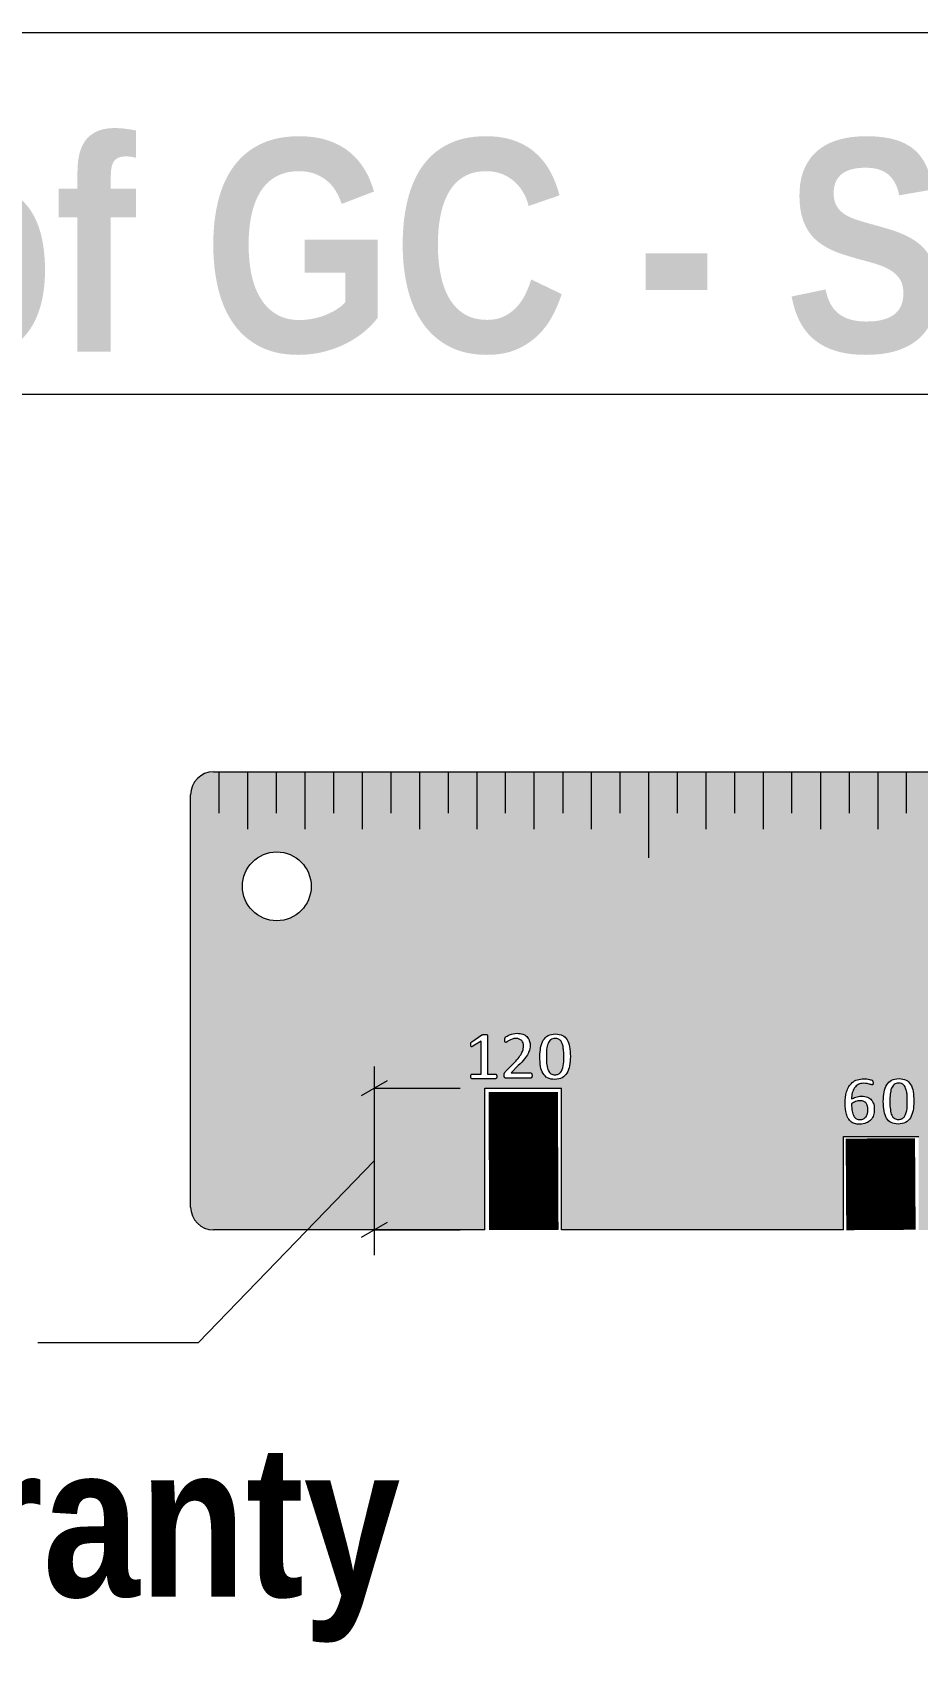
# Model space of a CAD drawing. Header units: inches. Extents: x -441 to 7, y -96 to 2.
# Drawn here: x 0.777 to 1.351, y 1.048 to 2.113 of the extents above; entities that cross this region are included whole.
import ezdxf

# ---------------------------------------------------------------- set-up
doc = ezdxf.new("R2010")
doc.units = ezdxf.units.IN
doc.header["$MEASUREMENT"] = 0
doc.linetypes.add('Hidden', pattern=[1.429134, 1, -0.429134])
doc.layers.add('RamProof SYSTEM LIQUID', color=140, linetype='Continuous', lineweight=0, true_color=0x00bfff)
doc.layers.add('Text', color=20, linetype='Continuous', lineweight=0)
doc.layers.add('Vector Picture Geometry', color=6, linetype='Continuous', lineweight=0)
doc.styles.add('GENERATED_STYLE_1', font='ARIALN.TTF')
doc.styles.add('GENERATED_STYLE_6', font='ARIALNB.TTF')

msp = doc.modelspace()

# ---------------------------------------------------------------- hatches: boundary and pattern name
at = {"layer": 'Vector Picture Geometry'}
h = msp.add_hatch(color=254, dxfattribs=at)
h.dxf.hatch_style = 1
h.paths.add_polyline_path([(1.12, 1.4288), (1.12, 1.3369), (1.1497, 1.3369), (1.3027, 1.3369), (1.3027, 1.3975), (1.3516, 1.3975), (1.3516, 1.3369), (1.3813, 1.3369), (1.5346, 1.3369), (1.5346, 1.3741), (1.5814, 1.3741), (1.5814, 1.3369), (1.7412, 1.3369), (1.756, 1.3369, 0.414214), (1.7709, 1.3518), (1.7709, 1.6192, 0.414214), (1.756, 1.6341), (0.8943, 1.6341, 0.414214), (0.8794, 1.6192), (0.8794, 1.3518, 0.414214), (0.8943, 1.3369), (0.9603, 1.3369), (1.0703, 1.3369), (1.0703, 1.4288)])
h.paths.add_polyline_path([(1.3085, 1.4326), (1.3109, 1.4341), (1.3138, 1.4349), (1.3171, 1.435), (1.3189, 1.4348), (1.3219, 1.4341), (1.3221, 1.4307), (1.32, 1.4314), (1.3196, 1.4315), (1.3189, 1.4317), (1.3181, 1.4319), (1.3171, 1.432), (1.316, 1.4321), (1.315, 1.432), (1.3141, 1.4319), (1.3132, 1.4316), (1.3124, 1.4312), (1.3117, 1.4308), (1.3111, 1.4303), (1.3105, 1.4297), (1.31, 1.429), (1.3095, 1.4283), (1.3091, 1.4275), (1.3088, 1.4267), (1.3085, 1.4258), (1.3083, 1.4248), (1.3082, 1.4239), (1.3081, 1.4229), (1.308, 1.4219), (1.3106, 1.4231), (1.3134, 1.4237), (1.3167, 1.4236), (1.3196, 1.4226), (1.3218, 1.4204), (1.3226, 1.4178), (1.3229, 1.415), (1.3225, 1.4117), (1.3211, 1.409), (1.3193, 1.4072), (1.3166, 1.4059), (1.3134, 1.4054), (1.3103, 1.4058), (1.3078, 1.407), (1.306, 1.4089), (1.3048, 1.4114), (1.3041, 1.4144), (1.3038, 1.4181), (1.3039, 1.4191), (1.3038, 1.4202), (1.3042, 1.4239), (1.3051, 1.4274), (1.3065, 1.4304)], flags=16)
h.paths.add_polyline_path([(1.1257, 1.4486), (1.1254, 1.4446), (1.1245, 1.4408), (1.1229, 1.4377), (1.1203, 1.4355), (1.1175, 1.4347), (1.1141, 1.4345), (1.1109, 1.4354), (1.1085, 1.4374), (1.1072, 1.4399), (1.1064, 1.4423), (1.106, 1.4452), (1.1059, 1.4485), (1.1059, 1.4517), (1.1063, 1.4555), (1.1075, 1.4591), (1.1094, 1.4618), (1.1122, 1.4636), (1.1153, 1.4641), (1.1186, 1.464), (1.1216, 1.4627), (1.1237, 1.4604), (1.1248, 1.4576), (1.1253, 1.455), (1.1256, 1.4521)], flags=16)
h.paths.add_polyline_path([(1.1214, 1.4457), (1.1208, 1.4419), (1.1194, 1.439), (1.1174, 1.4376), (1.1141, 1.4375), (1.1119, 1.4391), (1.1107, 1.4419), (1.1103, 1.4446), (1.1101, 1.4473), (1.1101, 1.4507), (1.1103, 1.4549), (1.1113, 1.4583), (1.1131, 1.4607), (1.1159, 1.4613), (1.1186, 1.4606), (1.1202, 1.4585), (1.121, 1.4558), (1.1213, 1.4531), (1.1215, 1.4501)], flags=0)
h.paths.add_polyline_path([(1.3102, 1.4202), (1.3132, 1.4208), (1.3164, 1.4204), (1.3182, 1.4183), (1.3188, 1.4148), (1.3181, 1.4114), (1.3164, 1.4091), (1.3139, 1.4083), (1.311, 1.4088), (1.3094, 1.4107), (1.3086, 1.4129), (1.3082, 1.4155), (1.308, 1.4189)], flags=0)
h.paths.add_polyline_path([(1.3381, 1.4351), (1.3414, 1.435), (1.3444, 1.4337), (1.3464, 1.4314), (1.3475, 1.4286), (1.3481, 1.4261), (1.3484, 1.4231), (1.3484, 1.4196), (1.3482, 1.4156), (1.3473, 1.4118), (1.3456, 1.4087), (1.3431, 1.4065), (1.3403, 1.4057), (1.3369, 1.4055), (1.3336, 1.4064), (1.3312, 1.4084), (1.3299, 1.4109), (1.3292, 1.4133), (1.3288, 1.4162), (1.3286, 1.4195), (1.3287, 1.4227), (1.3291, 1.4265), (1.3303, 1.4301), (1.3322, 1.4328), (1.335, 1.4346)], flags=16)
h.paths.add_polyline_path([(1.3359, 1.4317), (1.3387, 1.4323), (1.3414, 1.4316), (1.343, 1.4295), (1.3437, 1.4269), (1.3441, 1.4241), (1.3442, 1.4211), (1.3442, 1.4167), (1.3436, 1.4129), (1.3422, 1.41), (1.3402, 1.4086), (1.3369, 1.4085), (1.3346, 1.4102), (1.3335, 1.4129), (1.3331, 1.4156), (1.3329, 1.4183), (1.3328, 1.4218), (1.3331, 1.4259), (1.334, 1.4293)], flags=0)
h.paths.add_polyline_path([(1.0919, 1.4435), (1.0873, 1.4388), (1.1006, 1.4388), (1.1011, 1.4354), (1.0828, 1.4354), (1.0826, 1.4385), (1.0836, 1.4396), (1.0893, 1.4454), (1.0902, 1.4464), (1.091, 1.4473), (1.0918, 1.4482), (1.0924, 1.449), (1.093, 1.4498), (1.0935, 1.4506), (1.0939, 1.4513), (1.0943, 1.452), (1.0946, 1.4526), (1.0948, 1.4532), (1.095, 1.4538), (1.0951, 1.4544), (1.0953, 1.4554), (1.0953, 1.4564), (1.0952, 1.4573), (1.095, 1.4582), (1.0946, 1.459), (1.0941, 1.4597), (1.0937, 1.46), (1.0934, 1.4603), (1.093, 1.4605), (1.0925, 1.4607), (1.0921, 1.4609), (1.0916, 1.461), (1.091, 1.4611), (1.0904, 1.4611), (1.0898, 1.4611), (1.0891, 1.461), (1.0885, 1.4609), (1.0879, 1.4607), (1.0869, 1.4603), (1.086, 1.4598), (1.0854, 1.4595), (1.0834, 1.4582), (1.0828, 1.4614), (1.0846, 1.4628), (1.0874, 1.464), (1.0903, 1.4645), (1.0936, 1.4644), (1.0967, 1.4631), (1.0987, 1.461), (1.0996, 1.4582), (1.0994, 1.4546), (1.0987, 1.4522), (1.0973, 1.4498), (1.0956, 1.4474), (1.0938, 1.4453)], flags=16)
h.paths.add_polyline_path([(1.072, 1.438), (1.0779, 1.438), (1.078, 1.435), (1.0612, 1.435), (1.061, 1.438), (1.0678, 1.438), (1.0678, 1.4594), (1.0612, 1.4553), (1.0609, 1.4584), (1.0686, 1.4636), (1.072, 1.4636)], flags=16)
h.paths.add_polyline_path([(0.913, 1.5598, -1), (0.9576, 1.5598, -1)], flags=16)
h = msp.add_hatch(color=254, dxfattribs=at)
h.dxf.hatch_style = 1
h.paths.add_polyline_path([(1.1215, 1.4491), (1.1214, 1.4502), (1.1214, 1.4512), (1.1214, 1.4522), (1.1213, 1.453), (1.1212, 1.4539), (1.1211, 1.4547), (1.121, 1.4554), (1.1209, 1.4561), (1.1207, 1.4567), (1.1206, 1.4573), (1.1204, 1.4579), (1.1201, 1.4584), (1.1199, 1.4588), (1.1197, 1.4593), (1.1194, 1.4596), (1.1191, 1.46), (1.1187, 1.4602), (1.1184, 1.4605), (1.118, 1.4607), (1.1176, 1.4609), (1.1168, 1.4611), (1.1158, 1.4611), (1.115, 1.4611), (1.1142, 1.4609), (1.1135, 1.4606), (1.1129, 1.4602), (1.1124, 1.4597), (1.1119, 1.4592), (1.1115, 1.4585), (1.1112, 1.4578), (1.1109, 1.4569), (1.1107, 1.4561), (1.1105, 1.4551), (1.1103, 1.4541), (1.1102, 1.453), (1.1101, 1.4519), (1.1101, 1.4507), (1.1101, 1.4495), (1.1101, 1.448), (1.1102, 1.4465), (1.1103, 1.4452), (1.1104, 1.444), (1.1106, 1.4429), (1.1108, 1.4419), (1.1111, 1.4411), (1.1114, 1.4403), (1.1118, 1.4396), (1.1122, 1.4391), (1.1126, 1.4386), (1.1131, 1.4382), (1.1137, 1.4379), (1.1143, 1.4377), (1.115, 1.4376), (1.1157, 1.4376), (1.1163, 1.4376), (1.1168, 1.4377), (1.1173, 1.4378), (1.1178, 1.438), (1.1182, 1.4382), (1.1186, 1.4384), (1.119, 1.4388), (1.1193, 1.4391), (1.1199, 1.4399), (1.1203, 1.4409), (1.1207, 1.442), (1.121, 1.4433), (1.1212, 1.4446), (1.1214, 1.446), (1.1214, 1.4476)])
h.paths.add_polyline_path([(1.3186, 1.4148), (1.3185, 1.4161), (1.3183, 1.4172), (1.3182, 1.4178), (1.318, 1.4182), (1.3178, 1.4187), (1.3175, 1.4191), (1.3172, 1.4195), (1.3168, 1.4198), (1.3164, 1.42), (1.316, 1.4203), (1.3155, 1.4205), (1.3149, 1.4206), (1.3143, 1.4207), (1.3136, 1.4207), (1.3129, 1.4207), (1.3121, 1.4206), (1.3114, 1.4204), (1.3106, 1.4202), (1.3099, 1.4199), (1.3092, 1.4196), (1.3086, 1.4192), (1.3081, 1.4188), (1.3081, 1.4175), (1.3082, 1.4162), (1.3083, 1.415), (1.3084, 1.414), (1.3086, 1.413), (1.3089, 1.4122), (1.3092, 1.4114), (1.3095, 1.4108), (1.3098, 1.4102), (1.3103, 1.4097), (1.3107, 1.4093), (1.3112, 1.409), (1.3117, 1.4088), (1.3123, 1.4086), (1.3129, 1.4085), (1.3135, 1.4085), (1.3142, 1.4085), (1.3148, 1.4086), (1.3153, 1.4088), (1.3158, 1.409), (1.3163, 1.4093), (1.3167, 1.4096), (1.3171, 1.41), (1.3174, 1.4104), (1.3177, 1.4109), (1.3179, 1.4114), (1.3181, 1.4119), (1.3183, 1.4125), (1.3185, 1.4136)])
h.paths.add_polyline_path([(1.3441, 1.417), (1.3442, 1.4186), (1.3442, 1.4201), (1.3442, 1.4212), (1.3442, 1.4222), (1.3441, 1.4232), (1.3441, 1.4241), (1.344, 1.4249), (1.3439, 1.4257), (1.3438, 1.4264), (1.3436, 1.4271), (1.3435, 1.4277), (1.3433, 1.4283), (1.3431, 1.4289), (1.3429, 1.4294), (1.3427, 1.4298), (1.3424, 1.4303), (1.3421, 1.4306), (1.3418, 1.431), (1.3415, 1.4313), (1.3412, 1.4315), (1.3408, 1.4317), (1.3404, 1.4319), (1.3395, 1.4321), (1.3386, 1.4321), (1.3377, 1.4321), (1.337, 1.4319), (1.3363, 1.4316), (1.3357, 1.4312), (1.3352, 1.4308), (1.3347, 1.4302), (1.3343, 1.4295), (1.3339, 1.4288), (1.3336, 1.428), (1.3334, 1.4271), (1.3332, 1.4261), (1.3331, 1.4251), (1.333, 1.424), (1.3329, 1.4229), (1.3329, 1.4217), (1.3328, 1.4206), (1.3329, 1.419), (1.3329, 1.4175), (1.333, 1.4162), (1.3332, 1.415), (1.3333, 1.4139), (1.3336, 1.4129), (1.3338, 1.4121), (1.3341, 1.4113), (1.3345, 1.4106), (1.3349, 1.4101), (1.3354, 1.4096), (1.3359, 1.4092), (1.3365, 1.4089), (1.3371, 1.4087), (1.3377, 1.4086), (1.3385, 1.4086), (1.339, 1.4086), (1.3396, 1.4087), (1.3401, 1.4088), (1.3405, 1.409), (1.341, 1.4092), (1.3413, 1.4095), (1.3417, 1.4098), (1.3421, 1.4101), (1.3426, 1.4109), (1.3431, 1.4119), (1.3435, 1.413), (1.3438, 1.4143), (1.344, 1.4156)])

# ---------------------------------------------------------------- linework, layer by layer
at = {"layer": 'RamProof SYSTEM LIQUID', "const_width": 0.045}
for points in [[(1.0951, 1.4264), (1.0955, 1.3369)], [(1.3267, 1.3963), (1.3271, 1.3369)]]:
    msp.add_lwpolyline(points, dxfattribs=at)
at = {"layer": 'Text'}
for points in [[(0.9984, 1.443), (0.9984, 1.3206)], [(1.0069, 1.4337), (0.9899, 1.4239)], [(0.9984, 1.4288), (1.0543, 1.4288)], [(0.9984, 1.3818), (0.8844, 1.2638), (0.7803, 1.2638)], [(1.0069, 1.3418), (0.9899, 1.332)], [(0.9984, 1.3369), (1.0543, 1.3369)]]:
    msp.add_lwpolyline(points, dxfattribs=at)
at = {"layer": 'Vector Picture Geometry'}
for p, q in [((0.8943, 1.6341), (1.756, 1.6341)), ((0.8794, 1.3518), (0.8794, 1.6192)), ((1.0703, 1.3369), (1.0703, 1.4288)), ((1.0703, 1.4288), (1.12, 1.4288)), ((1.12, 1.3369), (1.12, 1.4288)), ((1.3027, 1.3369), (1.3027, 1.3975)), ((1.3027, 1.3975), (1.3516, 1.3975)), ((0.9603, 1.3369), (0.8943, 1.3369)), ((1.0703, 1.3369), (0.9603, 1.3369)), ((1.1497, 1.3369), (1.12, 1.3369)), ((1.3027, 1.3369), (1.1497, 1.3369))]:
    msp.add_line(p, q, dxfattribs=at)
at = {"layer": 'Vector Picture Geometry', "linetype": 'Hidden'}
for p, q in [((0.898, 1.6073), (0.898, 1.6341)), ((0.9166, 1.5969), (0.9166, 1.6341)), ((0.9352, 1.6073), (0.9352, 1.6341)), ((0.9537, 1.5969), (0.9537, 1.6341)), ((0.9723, 1.6073), (0.9723, 1.6341)), ((0.9909, 1.5969), (0.9909, 1.6341)), ((1.0094, 1.6073), (1.0094, 1.6341)), ((1.028, 1.5969), (1.028, 1.6341)), ((1.0466, 1.6073), (1.0466, 1.6341)), ((1.0652, 1.5969), (1.0652, 1.6341)), ((1.0837, 1.6073), (1.0837, 1.6341)), ((1.1023, 1.5969), (1.1023, 1.6341)), ((1.1209, 1.6073), (1.1209, 1.6341)), ((1.1394, 1.5969), (1.1394, 1.6341)), ((1.158, 1.6073), (1.158, 1.6341)), ((1.1766, 1.5782), (1.1766, 1.6341)), ((1.1952, 1.6073), (1.1952, 1.6341)), ((1.2137, 1.5969), (1.2137, 1.6341)), ((1.2323, 1.6073), (1.2323, 1.6341)), ((1.2509, 1.5969), (1.2509, 1.6341)), ((1.2694, 1.6073), (1.2694, 1.6341)), ((1.288, 1.5969), (1.288, 1.6341)), ((1.3066, 1.6073), (1.3066, 1.6341)), ((1.3252, 1.5969), (1.3252, 1.6341)), ((1.3437, 1.6073), (1.3437, 1.6341))]:
    msp.add_line(p, q, dxfattribs=at)
at = {"layer": 'Vector Picture Geometry', "color": 7, "linetype": 'Continuous', "flags": 128}
msp.add_lwpolyline([(0, 0), (6.857, 0), (6.857, 2.1134), (0, 2.1134)], close=True, dxfattribs=at)
at = {"layer": 'Vector Picture Geometry', "color": 6, "linetype": 'Hidden', "flags": 128}
for points in [[(1.0779, 1.4365), (1.0779, 1.4361), (1.0779, 1.4358), (1.0778, 1.4355), (1.0777, 1.4353), (1.0776, 1.4352), (1.0774, 1.4351), (1.0773, 1.435), (1.0771, 1.435), (1.0771, 1.435), (1.0619, 1.435), (1.0619, 1.435), (1.0617, 1.435), (1.0616, 1.4351), (1.0615, 1.4352), (1.0613, 1.4353), (1.0612, 1.4355), (1.0611, 1.4358), (1.0611, 1.4361), (1.0611, 1.4365), (1.0611, 1.4365), (1.0611, 1.4368), (1.0611, 1.4371), (1.0612, 1.4374), (1.0613, 1.4376), (1.0614, 1.4377), (1.0616, 1.4379), (1.0617, 1.4379), (1.0619, 1.438), (1.0619, 1.438), (1.0678, 1.438), (1.0678, 1.438), (1.0678, 1.4594), (1.0678, 1.4594), (1.0624, 1.4561), (1.0624, 1.4561), (1.062, 1.4559), (1.0617, 1.4558), (1.0615, 1.4558), (1.0613, 1.4559), (1.0612, 1.4561), (1.0611, 1.4564), (1.0611, 1.4568), (1.0611, 1.4573), (1.0611, 1.4573), (1.0611, 1.4576), (1.0611, 1.4579), (1.0612, 1.4582), (1.0612, 1.4584), (1.0613, 1.4586), (1.0614, 1.4587), (1.0615, 1.4588), (1.0617, 1.459), (1.0617, 1.459), (1.0682, 1.4634), (1.0682, 1.4634), (1.0683, 1.4634), (1.0684, 1.4635), (1.0686, 1.4635), (1.0688, 1.4636), (1.069, 1.4636), (1.0693, 1.4636), (1.0696, 1.4636), (1.07, 1.4636), (1.07, 1.4636), (1.0706, 1.4636), (1.071, 1.4636), (1.0714, 1.4636), (1.0717, 1.4635), (1.0718, 1.4634), (1.0719, 1.4633), (1.072, 1.4632), (1.072, 1.463), (1.072, 1.463), (1.072, 1.438), (1.072, 1.438), (1.0771, 1.438), (1.0771, 1.438), (1.0773, 1.4379), (1.0775, 1.4379), (1.0776, 1.4377), (1.0777, 1.4376), (1.0778, 1.4374), (1.0779, 1.4371), (1.0779, 1.4368), (1.0779, 1.4365)], [(1.1008, 1.4371), (1.1008, 1.4367), (1.1007, 1.4364), (1.1007, 1.4361), (1.1006, 1.4358), (1.1005, 1.4356), (1.1003, 1.4355), (1.1001, 1.4354), (1.0999, 1.4354), (1.0999, 1.4354), (1.084, 1.4354), (1.084, 1.4354), (1.0837, 1.4354), (1.0834, 1.4355), (1.0832, 1.4356), (1.083, 1.4358), (1.0829, 1.436), (1.0828, 1.4363), (1.0827, 1.4367), (1.0827, 1.4371), (1.0827, 1.4371), (1.0827, 1.4376), (1.0827, 1.4379), (1.0828, 1.4383), (1.0829, 1.4385), (1.083, 1.4388), (1.0831, 1.4391), (1.0833, 1.4393), (1.0836, 1.4396), (1.0836, 1.4396), (1.0893, 1.4454), (1.0893, 1.4454), (1.0902, 1.4464), (1.091, 1.4473), (1.0918, 1.4482), (1.0924, 1.449), (1.093, 1.4498), (1.0935, 1.4506), (1.0939, 1.4513), (1.0943, 1.452), (1.0946, 1.4526), (1.0948, 1.4532), (1.095, 1.4538), (1.0951, 1.4544), (1.0953, 1.4554), (1.0953, 1.4564), (1.0953, 1.4564), (1.0952, 1.4573), (1.095, 1.4582), (1.0946, 1.459), (1.0941, 1.4597), (1.0937, 1.46), (1.0934, 1.4603), (1.093, 1.4605), (1.0925, 1.4607), (1.0921, 1.4609), (1.0916, 1.461), (1.091, 1.4611), (1.0904, 1.4611), (1.0904, 1.4611), (1.0898, 1.4611), (1.0891, 1.461), (1.0885, 1.4609), (1.0879, 1.4607), (1.0869, 1.4603), (1.086, 1.4598), (1.0852, 1.4594), (1.0846, 1.459), (1.0843, 1.4588), (1.0841, 1.4587), (1.0839, 1.4586), (1.0838, 1.4586), (1.0838, 1.4586), (1.0836, 1.4586), (1.0835, 1.4587), (1.0834, 1.4588), (1.0833, 1.459), (1.0832, 1.4592), (1.0831, 1.4595), (1.0831, 1.4599), (1.0831, 1.4603), (1.0831, 1.4603), (1.0831, 1.4606), (1.0831, 1.4609), (1.0832, 1.4611), (1.0832, 1.4613), (1.0833, 1.4615), (1.0833, 1.4617), (1.0835, 1.4619), (1.0837, 1.4621), (1.0839, 1.4622), (1.0841, 1.4624), (1.0843, 1.4625), (1.0846, 1.4627), (1.0854, 1.4631), (1.0863, 1.4635), (1.0874, 1.4639), (1.0885, 1.4642), (1.0898, 1.4644), (1.0911, 1.4645), (1.0911, 1.4645), (1.0921, 1.4644), (1.0931, 1.4643), (1.094, 1.4641), (1.0948, 1.4639), (1.0956, 1.4636), (1.0963, 1.4632), (1.0969, 1.4628), (1.0974, 1.4623), (1.0979, 1.4617), (1.0984, 1.4612), (1.0987, 1.4606), (1.099, 1.4599), (1.0992, 1.4592), (1.0994, 1.4585), (1.0995, 1.4578), (1.0995, 1.457), (1.0995, 1.457), (1.0995, 1.4557), (1.0993, 1.4543), (1.0991, 1.4536), (1.0989, 1.4529), (1.0986, 1.4522), (1.0982, 1.4514), (1.0978, 1.4506), (1.0973, 1.4497), (1.0966, 1.4488), (1.0959, 1.4479), (1.0951, 1.4469), (1.0942, 1.4458), (1.0931, 1.4447), (1.0919, 1.4435), (1.0919, 1.4435), (1.0873, 1.4388), (1.0873, 1.4388), (1.0999, 1.4388), (1.0999, 1.4388), (1.1001, 1.4388), (1.1003, 1.4387), (1.1004, 1.4385), (1.1006, 1.4384), (1.1007, 1.4381), (1.1007, 1.4378), (1.1008, 1.4375), (1.1008, 1.4371)], [(1.1257, 1.4494), (1.1256, 1.4478), (1.1255, 1.4463), (1.1254, 1.4448), (1.1251, 1.4434), (1.1248, 1.4421), (1.1245, 1.4409), (1.124, 1.4397), (1.1234, 1.4387), (1.1228, 1.4378), (1.122, 1.437), (1.1212, 1.4363), (1.1203, 1.4357), (1.1192, 1.4352), (1.1181, 1.4349), (1.1168, 1.4347), (1.1155, 1.4346), (1.1155, 1.4346), (1.1142, 1.4347), (1.113, 1.4348), (1.1119, 1.4351), (1.1109, 1.4356), (1.11, 1.4361), (1.1093, 1.4368), (1.1086, 1.4375), (1.108, 1.4384), (1.1074, 1.4394), (1.107, 1.4405), (1.1066, 1.4417), (1.1063, 1.443), (1.1061, 1.4444), (1.106, 1.4459), (1.1059, 1.4476), (1.1059, 1.4493), (1.1059, 1.4493), (1.1059, 1.4509), (1.106, 1.4524), (1.1062, 1.4539), (1.1064, 1.4553), (1.1067, 1.4566), (1.1071, 1.4578), (1.1076, 1.459), (1.1081, 1.46), (1.1088, 1.4609), (1.1095, 1.4617), (1.1103, 1.4624), (1.1113, 1.463), (1.1123, 1.4635), (1.1134, 1.4638), (1.1147, 1.464), (1.116, 1.4641), (1.116, 1.4641), (1.1173, 1.464), (1.1185, 1.4638), (1.1196, 1.4635), (1.1206, 1.4631), (1.1215, 1.4626), (1.1223, 1.4619), (1.123, 1.4612), (1.1236, 1.4603), (1.1241, 1.4593), (1.1245, 1.4582), (1.1249, 1.457), (1.1252, 1.4557), (1.1254, 1.4543), (1.1255, 1.4527), (1.1256, 1.4511), (1.1257, 1.4494)], [(1.1215, 1.4491), (1.1214, 1.4502), (1.1214, 1.4512), (1.1214, 1.4522), (1.1213, 1.453), (1.1212, 1.4539), (1.1211, 1.4547), (1.121, 1.4554), (1.1209, 1.4561), (1.1207, 1.4567), (1.1206, 1.4573), (1.1204, 1.4579), (1.1201, 1.4584), (1.1199, 1.4588), (1.1197, 1.4593), (1.1194, 1.4596), (1.1191, 1.46), (1.1187, 1.4602), (1.1184, 1.4605), (1.118, 1.4607), (1.1176, 1.4609), (1.1168, 1.4611), (1.1158, 1.4611), (1.1158, 1.4611), (1.115, 1.4611), (1.1142, 1.4609), (1.1135, 1.4606), (1.1129, 1.4602), (1.1124, 1.4597), (1.1119, 1.4592), (1.1115, 1.4585), (1.1112, 1.4578), (1.1109, 1.4569), (1.1107, 1.4561), (1.1105, 1.4551), (1.1103, 1.4541), (1.1102, 1.453), (1.1101, 1.4519), (1.1101, 1.4507), (1.1101, 1.4495), (1.1101, 1.4495), (1.1101, 1.448), (1.1102, 1.4465), (1.1103, 1.4452), (1.1104, 1.444), (1.1106, 1.4429), (1.1108, 1.4419), (1.1111, 1.4411), (1.1114, 1.4403), (1.1118, 1.4396), (1.1122, 1.4391), (1.1126, 1.4386), (1.1131, 1.4382), (1.1137, 1.4379), (1.1143, 1.4377), (1.115, 1.4376), (1.1157, 1.4376), (1.1157, 1.4376), (1.1163, 1.4376), (1.1168, 1.4377), (1.1173, 1.4378), (1.1178, 1.438), (1.1182, 1.4382), (1.1186, 1.4384), (1.119, 1.4388), (1.1193, 1.4391), (1.1199, 1.4399), (1.1203, 1.4409), (1.1207, 1.442), (1.121, 1.4433), (1.1212, 1.4446), (1.1214, 1.446), (1.1214, 1.4476), (1.1215, 1.4491)], [(1.3484, 1.4204), (1.3484, 1.4188), (1.3483, 1.4173), (1.3481, 1.4158), (1.3479, 1.4144), (1.3476, 1.4131), (1.3472, 1.4119), (1.3467, 1.4107), (1.3462, 1.4097), (1.3455, 1.4088), (1.3448, 1.408), (1.344, 1.4073), (1.343, 1.4067), (1.342, 1.4062), (1.3409, 1.4059), (1.3396, 1.4057), (1.3382, 1.4056), (1.3382, 1.4056), (1.3369, 1.4057), (1.3357, 1.4059), (1.3347, 1.4062), (1.3337, 1.4066), (1.3328, 1.4071), (1.332, 1.4078), (1.3313, 1.4085), (1.3307, 1.4094), (1.3302, 1.4104), (1.3298, 1.4115), (1.3294, 1.4127), (1.3291, 1.414), (1.3289, 1.4154), (1.3288, 1.4169), (1.3287, 1.4186), (1.3286, 1.4203), (1.3286, 1.4203), (1.3287, 1.4219), (1.3288, 1.4234), (1.3289, 1.4249), (1.3292, 1.4263), (1.3295, 1.4276), (1.3299, 1.4288), (1.3303, 1.43), (1.3309, 1.431), (1.3315, 1.4319), (1.3323, 1.4327), (1.3331, 1.4334), (1.334, 1.434), (1.3351, 1.4345), (1.3362, 1.4348), (1.3374, 1.435), (1.3388, 1.4351), (1.3388, 1.4351), (1.3401, 1.435), (1.3413, 1.4348), (1.3424, 1.4345), (1.3434, 1.4341), (1.3443, 1.4336), (1.345, 1.4329), (1.3457, 1.4322), (1.3463, 1.4313), (1.3469, 1.4303), (1.3473, 1.4292), (1.3477, 1.428), (1.3479, 1.4267), (1.3482, 1.4253), (1.3483, 1.4238), (1.3484, 1.4221), (1.3484, 1.4204)], [(1.3442, 1.4201), (1.3442, 1.4212), (1.3442, 1.4222), (1.3441, 1.4232), (1.3441, 1.4241), (1.344, 1.4249), (1.3439, 1.4257), (1.3438, 1.4264), (1.3436, 1.4271), (1.3435, 1.4277), (1.3433, 1.4283), (1.3431, 1.4289), (1.3429, 1.4294), (1.3427, 1.4298), (1.3424, 1.4303), (1.3421, 1.4306), (1.3418, 1.431), (1.3415, 1.4313), (1.3412, 1.4315), (1.3408, 1.4317), (1.3404, 1.4319), (1.3395, 1.4321), (1.3386, 1.4321), (1.3386, 1.4321), (1.3377, 1.4321), (1.337, 1.4319), (1.3363, 1.4316), (1.3357, 1.4312), (1.3352, 1.4308), (1.3347, 1.4302), (1.3343, 1.4295), (1.3339, 1.4288), (1.3336, 1.428), (1.3334, 1.4271), (1.3332, 1.4261), (1.3331, 1.4251), (1.333, 1.424), (1.3329, 1.4229), (1.3329, 1.4217), (1.3328, 1.4206), (1.3328, 1.4206), (1.3329, 1.419), (1.3329, 1.4175), (1.333, 1.4162), (1.3332, 1.415), (1.3333, 1.4139), (1.3336, 1.4129), (1.3338, 1.4121), (1.3341, 1.4113), (1.3345, 1.4106), (1.3349, 1.4101), (1.3354, 1.4096), (1.3359, 1.4092), (1.3365, 1.4089), (1.3371, 1.4087), (1.3377, 1.4086), (1.3385, 1.4086), (1.3385, 1.4086), (1.339, 1.4086), (1.3396, 1.4087), (1.3401, 1.4088), (1.3405, 1.409), (1.341, 1.4092), (1.3413, 1.4095), (1.3417, 1.4098), (1.3421, 1.4101), (1.3426, 1.4109), (1.3431, 1.4119), (1.3435, 1.413), (1.3438, 1.4143), (1.344, 1.4156), (1.3441, 1.417), (1.3442, 1.4186), (1.3442, 1.4201)]]:
    msp.add_lwpolyline(points, dxfattribs=at)
at = {"layer": 'Vector Picture Geometry', "linetype": 'Hidden', "flags": 128}
for points in [[(1.3039, 1.4191), (1.3039, 1.421), (1.3041, 1.4229), (1.3044, 1.4248), (1.3048, 1.4266), (1.3051, 1.4274), (1.3055, 1.4283), (1.3059, 1.4291), (1.3063, 1.4299), (1.3068, 1.4306), (1.3073, 1.4313), (1.3079, 1.432), (1.3085, 1.4326), (1.3093, 1.4331), (1.31, 1.4336), (1.3109, 1.434), (1.3118, 1.4344), (1.3128, 1.4346), (1.3138, 1.4348), (1.315, 1.435), (1.3162, 1.435), (1.3162, 1.435), (1.3171, 1.435), (1.318, 1.4349), (1.3189, 1.4348), (1.3196, 1.4346), (1.3203, 1.4344), (1.3208, 1.4342), (1.3213, 1.4341), (1.3216, 1.4339), (1.3217, 1.4336), (1.3219, 1.4333), (1.322, 1.433), (1.322, 1.4325), (1.322, 1.4325), (1.322, 1.432), (1.3219, 1.4317), (1.3219, 1.4315), (1.3218, 1.4313), (1.3218, 1.4311), (1.3217, 1.4311), (1.3215, 1.431), (1.3214, 1.431), (1.3214, 1.431), (1.3211, 1.431), (1.3207, 1.4312), (1.3202, 1.4313), (1.3196, 1.4315), (1.3189, 1.4317), (1.3181, 1.4319), (1.3171, 1.432), (1.316, 1.4321), (1.316, 1.4321), (1.315, 1.432), (1.3141, 1.4319), (1.3132, 1.4316), (1.3124, 1.4312), (1.3117, 1.4308), (1.3111, 1.4303), (1.3105, 1.4297), (1.31, 1.429), (1.3095, 1.4283), (1.3091, 1.4275), (1.3088, 1.4267), (1.3085, 1.4258), (1.3083, 1.4248), (1.3082, 1.4239), (1.3081, 1.4229), (1.308, 1.4219), (1.308, 1.4219), (1.3086, 1.4222), (1.3093, 1.4225), (1.31, 1.4228), (1.3108, 1.4231), (1.3116, 1.4233), (1.3125, 1.4235), (1.3135, 1.4236), (1.3145, 1.4236), (1.3145, 1.4236), (1.3156, 1.4236), (1.3166, 1.4235), (1.3176, 1.4233), (1.3184, 1.423), (1.3192, 1.4226), (1.3199, 1.4222), (1.3205, 1.4217), (1.321, 1.4212), (1.3215, 1.4206), (1.3218, 1.4199), (1.3221, 1.4192), (1.3224, 1.4185), (1.3226, 1.4177), (1.3227, 1.4169), (1.3228, 1.416), (1.3228, 1.4151), (1.3228, 1.4151), (1.3228, 1.4141), (1.3227, 1.4132), (1.3225, 1.4123), (1.3223, 1.4114), (1.322, 1.4106), (1.3216, 1.4098), (1.3211, 1.4091), (1.3205, 1.4084), (1.3199, 1.4078), (1.3192, 1.4072), (1.3184, 1.4067), (1.3175, 1.4063), (1.3166, 1.406), (1.3155, 1.4057), (1.3144, 1.4056), (1.3132, 1.4055), (1.3132, 1.4055), (1.3123, 1.4056), (1.3115, 1.4056), (1.3107, 1.4058), (1.31, 1.406), (1.3093, 1.4062), (1.3087, 1.4065), (1.3081, 1.4069), (1.3076, 1.4073), (1.3071, 1.4077), (1.3066, 1.4082), (1.3062, 1.4088), (1.3058, 1.4093), (1.3055, 1.41), (1.3052, 1.4106), (1.3049, 1.4113), (1.3047, 1.4121), (1.3043, 1.4137), (1.3041, 1.4154), (1.3039, 1.4172), (1.3039, 1.4191)], [(1.3081, 1.4188), (1.3081, 1.4175), (1.3082, 1.4162), (1.3083, 1.415), (1.3084, 1.414), (1.3086, 1.413), (1.3089, 1.4122), (1.3092, 1.4114), (1.3095, 1.4108), (1.3098, 1.4102), (1.3103, 1.4097), (1.3107, 1.4093), (1.3112, 1.409), (1.3117, 1.4088), (1.3123, 1.4086), (1.3129, 1.4085), (1.3135, 1.4085), (1.3135, 1.4085), (1.3142, 1.4085), (1.3148, 1.4086), (1.3153, 1.4088), (1.3158, 1.409), (1.3163, 1.4093), (1.3167, 1.4096), (1.3171, 1.41), (1.3174, 1.4104), (1.3177, 1.4109), (1.3179, 1.4114), (1.3181, 1.4119), (1.3183, 1.4125), (1.3185, 1.4136), (1.3186, 1.4148), (1.3186, 1.4148), (1.3185, 1.4161), (1.3183, 1.4172), (1.3182, 1.4178), (1.318, 1.4182), (1.3178, 1.4187), (1.3175, 1.4191), (1.3172, 1.4195), (1.3168, 1.4198), (1.3164, 1.42), (1.316, 1.4203), (1.3155, 1.4205), (1.3149, 1.4206), (1.3143, 1.4207), (1.3136, 1.4207), (1.3136, 1.4207), (1.3129, 1.4207), (1.3121, 1.4206), (1.3114, 1.4204), (1.3106, 1.4202), (1.3099, 1.4199), (1.3092, 1.4196), (1.3086, 1.4192), (1.3081, 1.4188)]]:
    msp.add_lwpolyline(points, dxfattribs=at)
at = {"layer": 'Vector Picture Geometry'}
msp.add_circle((0.9353, 1.5598), 0.0223, dxfattribs=at)
for centre, start, end in [((0.8943, 1.6192), 90, 180), ((0.8943, 1.3518), 180, 270)]:
    msp.add_arc(centre, 0.0149, start, end, dxfattribs=at)

# ---------------------------------------------------------------- texts
at = {"layer": 'Text', "attachment_point": 1}
for s, insert, char_height, style in [('\\A1;\\pxql,t4.57143,8.57141;{\\LRamProof GC - System Information}', (0.0897, 2.0443), 0.137795, 'GENERATED_STYLE_6'), ('\\pxi-3,l3,t3;{\\fArial Narrow|b1|i0|c0|p34;20 Year Warranty}', (0.0943, 1.1974), 0.098425, 'GENERATED_STYLE_1')]:
    msp.add_mtext(s, dxfattribs=dict(at, insert=insert, char_height=char_height, style=style))

doc.saveas('drawing.dxf')
